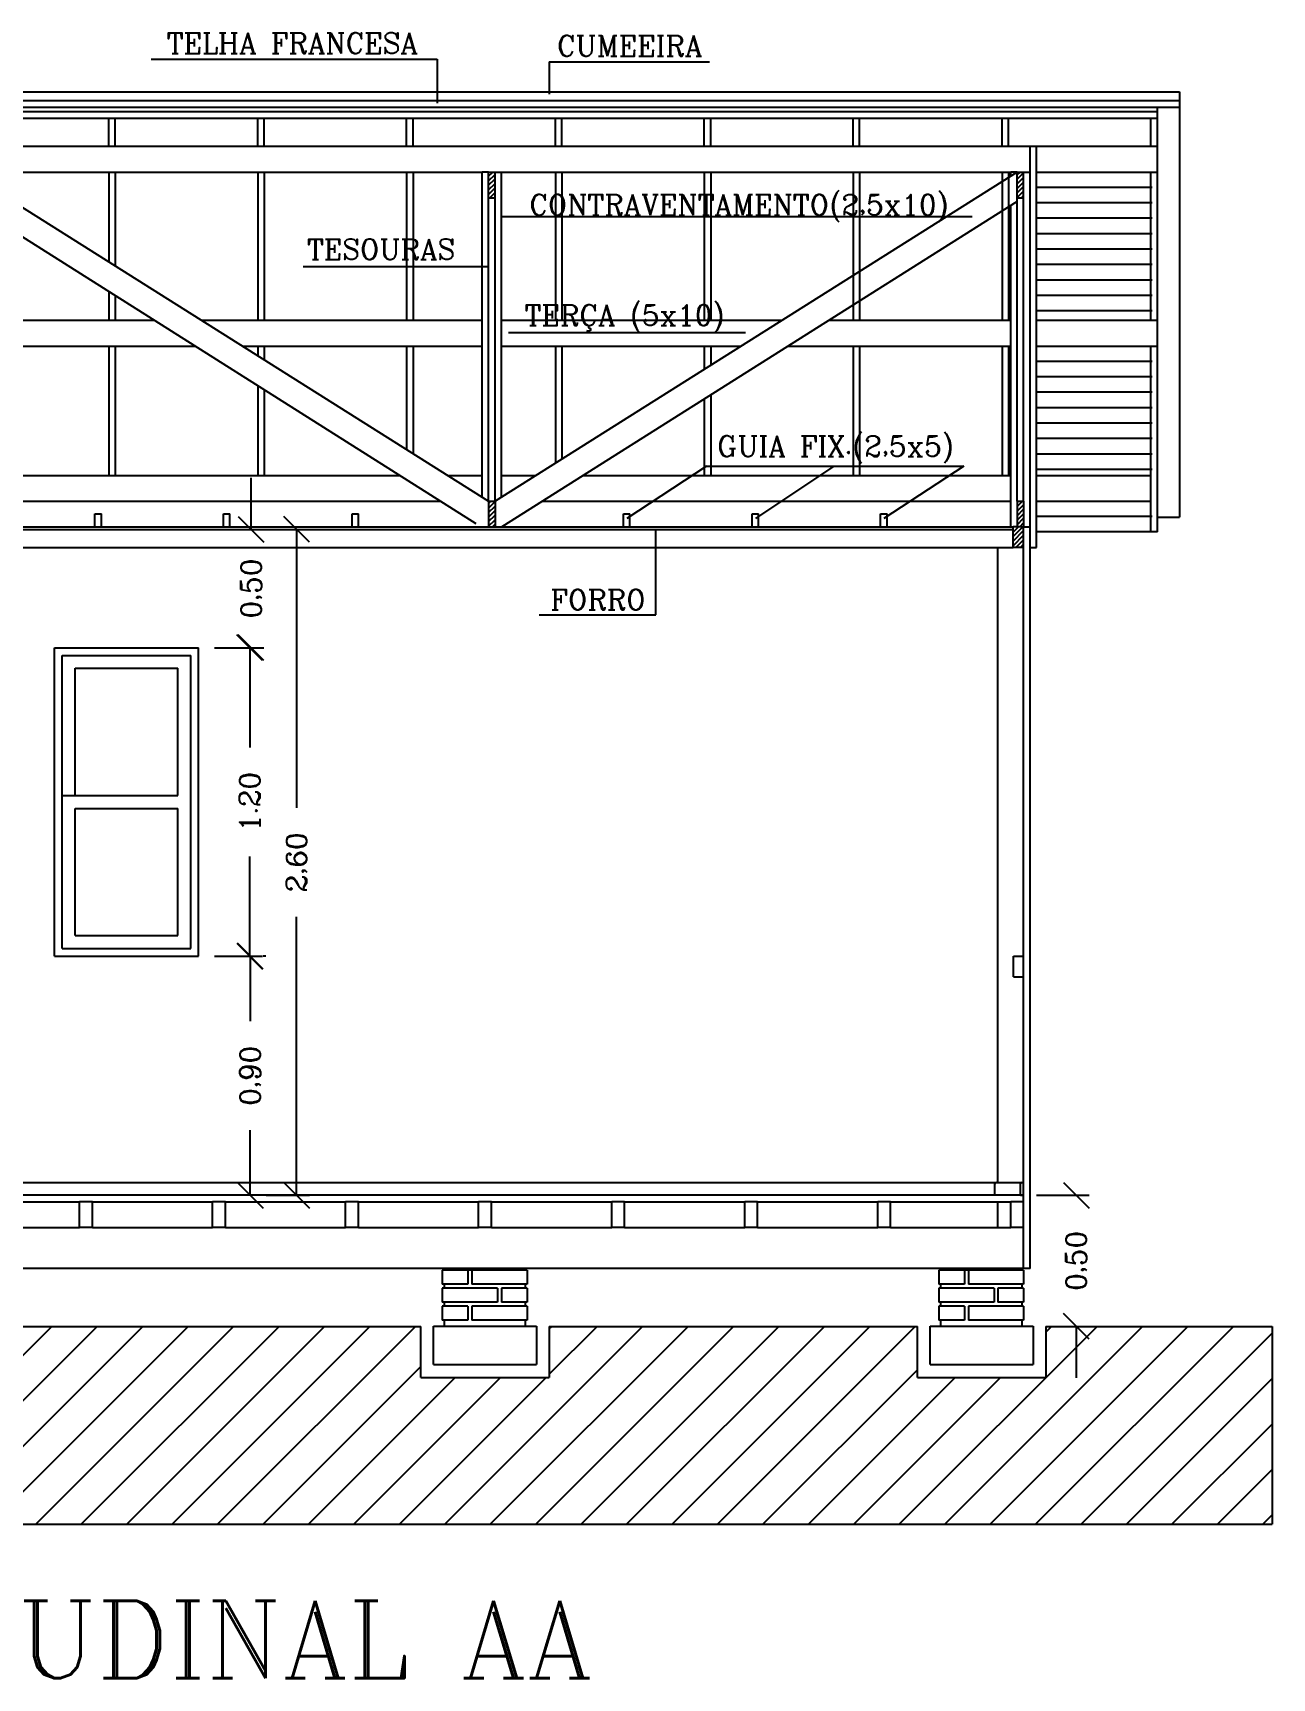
# Model space of a CAD drawing. Extents: x -7 to 295, y -11 to 39.
# Drawn here: x 149.5 to 154.32, y 18.09 to 24.49 of the extents above; entities that cross this region are included whole.
import ezdxf
from ezdxf.enums import TextEntityAlignment as Align

# ---------------------------------------------------------------- set-up
doc = ezdxf.new("R2010")
doc.units = 0
doc.header["$LTSCALE"] = 20
doc.linetypes.add('DASHED2', pattern=[0.375, 0.25, -0.125])
doc.layers.get('0').update_dxf_attribs({"linetype": 'CONTINUOUS'})
doc.layers.get('DEFPOINTS').update_dxf_attribs({"linetype": 'CONTINUOUS'})
for name, color, linetype in [('CONCRETO', 5, 'CONTINUOUS'), ('CORTES', 6, 'CONTINUOUS'), ('COTAS', 244, 'CONTINUOUS'), ('MADEIRAME', 244, 'CONTINUOUS'), ('PAREDE', 250, 'CONTINUOUS'), ('PEDRA', 250, 'CONTINUOUS'), ('TELHADO', 1, 'CONTINUOUS'), ('TEXTO', 244, 'CONTINUOUS'), ('VISTAL', 30, 'CONTINUOUS'), ('VISTAP', 244, 'CONTINUOUS')]:
    doc.layers.add(name, color=color, linetype=linetype)
doc.styles.add('ROMANC', font='romanc.shx', dxfattribs={"height": 0.08})
doc.dimstyles.new('ROMANC', dxfattribs={"dimtxt": 0.1, "dimasz": 0.18, "dimexe": 0.05, "dimexo": 0.0625, "dimgap": 0.09, "dimtad": 0, "dimzin": 0, "dimtxsty": 'ROMANC', "dimblk1": 'NONE', "dimblk2": 'NONE', "dimsah": 1, "dimcen": 0.09, "dimclrd": 244, "dimclre": 244, "dimclrt": 244, "dimazin": 3, "dimtfac": 1, "dimtdec": 4, "dimtofl": 0, "dimtmove": 0, "dimatfit": 3, "dimtolj": 1, "dimtzin": 0})

# ---------------------------------------------------------------- blocks, each defined once
blk = doc.blocks.new('*X1')
at = {"color": 0, "linetype": 'CONTINUOUS'}
for p, q in [((11.9824, -12.236), (12.0203, -12.1981)), ((11.9824, -12.2183), (12.0026, -12.1981)), ((11.9824, -12.2007), (11.9849, -12.1981)), ((11.9824, -12.2537), (12.0231, -12.213)), ((11.9824, -12.2714), (12.0231, -12.2307)), ((11.9933, -12.2781), (12.0231, -12.2484)), ((12.011, -12.2781), (12.0231, -12.2661))]:
    blk.add_line(p, q, dxfattribs=at)
blk = doc.blocks.new('*X19')
at = {"color": 0, "linetype": 'CONTINUOUS'}
for p, q in [((24.3662, -2.6983), (24.3825, -2.682)), ((24.3662, -2.716), (24.3912, -2.691)), ((24.3662, -2.7337), (24.3912, -2.7087)), ((24.3662, -2.7513), (24.3912, -2.7263)), ((24.3662, -2.769), (24.3912, -2.744)), ((24.3708, -2.7821), (24.3912, -2.7617)), ((24.3885, -2.7821), (24.3912, -2.7794)), ((24.3662, -3.9711), (24.3753, -3.962)), ((24.3662, -3.9888), (24.3912, -3.9638)), ((24.3662, -4.0065), (24.3912, -3.9815)), ((24.3662, -4.0241), (24.3912, -3.9991)), ((24.3662, -4.0418), (24.3912, -4.0168)), ((24.3662, -4.0595), (24.3912, -4.0345)), ((24.3814, -4.062), (24.3912, -4.0522))]:
    blk.add_line(p, q, dxfattribs=at)
blk = doc.blocks.new('*X20')
at = {"color": 0, "linetype": 'CONTINUOUS'}
for p, q in [((26.4224, -2.6928), (26.4333, -2.6819)), ((26.4224, -2.7104), (26.4474, -2.6854)), ((26.4224, -2.7281), (26.4474, -2.7031)), ((26.4224, -2.7458), (26.4474, -2.7208)), ((26.4224, -2.7635), (26.4474, -2.7385)), ((26.4224, -2.7812), (26.4474, -2.7562)), ((26.4392, -2.782), (26.4474, -2.7738)), ((26.4224, -3.9656), (26.4259, -3.962)), ((26.4224, -3.9832), (26.4436, -3.962)), ((26.4224, -4.0009), (26.4474, -3.9759)), ((26.4224, -4.0186), (26.4474, -3.9936)), ((26.4224, -4.0363), (26.4474, -4.0113)), ((26.4224, -4.0539), (26.4474, -4.0289)), ((26.432, -4.062), (26.4474, -4.0466))]:
    blk.add_line(p, q, dxfattribs=at)
blk = doc.blocks.new('_OBLIQUE')
at = {"color": 0, "linetype": 'BYBLOCK'}
blk.add_line((-0.5, -0.5), (0.5, 0.5), dxfattribs=at)
blk = doc.blocks.new('*D96')
at = {"color": 244, "linetype": 'BYBLOCK'}
for p, q in [((135.7294, 8.8552), (135.9164, 8.8552)), ((135.8664, 8.8552), (135.8664, 8.4671)), ((135.8664, 7.6552), (135.8664, 8.0433)), ((135.7294, 7.6552), (135.9164, 7.6552))]:
    blk.add_line(p, q, dxfattribs=at)
at = {"layer": 'DEFPOINTS', "color": 0, "linetype": 'BYBLOCK'}
for p in [(135.6669, 8.8552), (135.6669, 7.6552), (135.8664, 7.6552)]:
    blk.add_point(p, dxfattribs=at)
at = {"color": 244, "linetype": 'BYBLOCK', "xscale": 0.1, "yscale": 0.1, "zscale": 0.1}
for p, rotation in [((135.8664, 8.8552), 90), ((135.8664, 7.6552), 270)]:
    blk.add_blockref('_OBLIQUE', p, dxfattribs=dict(at, rotation=rotation))
at = {"color": 244, "linetype": 'BYBLOCK', "insert": (135.8664, 8.2552), "char_height": 0.08, "attachment_point": 5, "rotation": 90, "style": 'ROMANC'}
blk.add_mtext('\\A1;1.20', dxfattribs=at)
blk = doc.blocks.new('*D97')
at = {"color": 244, "linetype": 'BYBLOCK'}
for p, q in [((135.8719, 9.3152), (135.8719, 9.5152)), ((135.7294, 9.3152), (135.9219, 9.3152)), ((135.7294, 8.8552), (135.9219, 8.8552)), ((135.8719, 8.8552), (135.8719, 8.8552))]:
    blk.add_line(p, q, dxfattribs=at)
at = {"layer": 'DEFPOINTS', "color": 0, "linetype": 'BYBLOCK'}
for p in [(135.6669, 9.3152), (135.8719, 9.3152), (135.6669, 8.8552)]:
    blk.add_point(p, dxfattribs=at)
at = {"color": 244, "linetype": 'BYBLOCK', "xscale": 0.1, "yscale": 0.1, "zscale": 0.1}
for p, rotation in [((135.8719, 9.3152), 270), ((135.8719, 8.8552), 90)]:
    blk.add_blockref('_OBLIQUE', p, dxfattribs=dict(at, rotation=rotation))
at = {"color": 244, "linetype": 'BYBLOCK', "insert": (135.8719, 9.0852), "char_height": 0.08, "attachment_point": 5, "rotation": 90, "style": 'ROMANC'}
blk.add_mtext('\\A1;{0,50}', dxfattribs=at)
blk = doc.blocks.new('*D98')
at = {"color": 244, "linetype": 'BYBLOCK'}
for p, q in [((135.8685, 7.6552), (135.8685, 7.4021)), ((135.9289, 7.6552), (135.9185, 7.6552)), ((135.8685, 6.7252), (135.8685, 6.9783)), ((135.9289, 6.7252), (135.9185, 6.7252))]:
    blk.add_line(p, q, dxfattribs=at)
at = {"layer": 'DEFPOINTS', "color": 0, "linetype": 'BYBLOCK'}
for p in [(135.8664, 7.6552), (135.8664, 6.7252), (135.8685, 6.7252)]:
    blk.add_point(p, dxfattribs=at)
at = {"color": 244, "linetype": 'BYBLOCK', "xscale": 0.1, "yscale": 0.1, "zscale": 0.1}
for p, rotation in [((135.8685, 7.6552), 90), ((135.8685, 6.7252), 270)]:
    blk.add_blockref('_OBLIQUE', p, dxfattribs=dict(at, rotation=rotation))
at = {"color": 244, "linetype": 'BYBLOCK', "insert": (135.8685, 7.1902), "char_height": 0.08, "attachment_point": 5, "rotation": 90, "style": 'ROMANC'}
blk.add_mtext('\\A1;{0,90}', dxfattribs=at)
blk = doc.blocks.new('*D99')
at = {"color": 244, "linetype": 'BYBLOCK'}
for p, q in [((135.9344, 9.3152), (136.0989, 9.3152)), ((136.0489, 9.3152), (136.0489, 8.2321)), ((136.0489, 6.7252), (136.0489, 7.8083)), ((135.931, 6.7252), (136.0989, 6.7252))]:
    blk.add_line(p, q, dxfattribs=at)
at = {"layer": 'DEFPOINTS', "color": 0, "linetype": 'BYBLOCK'}
for p in [(135.8719, 9.3152), (136.0489, 9.3152), (135.8685, 6.7252)]:
    blk.add_point(p, dxfattribs=at)
at = {"color": 244, "linetype": 'BYBLOCK', "xscale": 0.1, "yscale": 0.1, "zscale": 0.1}
for p, rotation in [((136.0489, 9.3152), 90), ((136.0489, 6.7252), 270)]:
    blk.add_blockref('_OBLIQUE', p, dxfattribs=dict(at, rotation=rotation))
at = {"color": 244, "linetype": 'BYBLOCK', "insert": (136.0489, 8.0202), "char_height": 0.08, "attachment_point": 5, "rotation": 90, "style": 'ROMANC'}
blk.add_mtext('\\A1;{2,60}', dxfattribs=at)
blk = doc.blocks.new('*D100')
at = {"color": 244, "linetype": 'BYBLOCK'}
for p, q in [((138.9274, 6.7252), (139.1316, 6.7252)), ((139.0816, 6.7252), (139.0816, 6.7252)), ((138.9853, 6.2152), (139.1316, 6.2152)), ((139.0816, 6.2152), (139.0816, 6.0152))]:
    blk.add_line(p, q, dxfattribs=at)
at = {"layer": 'DEFPOINTS', "color": 0, "linetype": 'BYBLOCK'}
for p in [(138.8649, 6.7252), (138.9228, 6.2152), (139.0816, 6.2152)]:
    blk.add_point(p, dxfattribs=at)
at = {"color": 244, "linetype": 'BYBLOCK', "xscale": 0.1, "yscale": 0.1, "zscale": 0.1}
for p, rotation in [((139.0816, 6.7252), 270), ((139.0816, 6.2152), 90)]:
    blk.add_blockref('_OBLIQUE', p, dxfattribs=dict(at, rotation=rotation))
at = {"color": 244, "linetype": 'BYBLOCK', "insert": (139.0816, 6.4702), "char_height": 0.08, "attachment_point": 5, "rotation": 90, "style": 'ROMANC'}
blk.add_mtext('\\A1;{0,50}', dxfattribs=at)
blk = doc.blocks.new('*X275')
at = {"color": 0, "linetype": 'CONTINUOUS'}
for p, q in [((148.8, 18.6923), (149.5691, 19.4614)), ((148.9768, 18.6923), (149.7459, 19.4614)), ((149.1535, 18.6923), (149.9226, 19.4614)), ((149.3303, 18.6923), (150.0994, 19.4614)), ((149.5071, 18.6923), (150.2762, 19.4614)), ((149.6839, 18.6923), (150.453, 19.4614)), ((149.8606, 18.6923), (150.6298, 19.4614)), ((150.0374, 18.6923), (150.8065, 19.4614)), ((150.2142, 18.6923), (150.9833, 19.4614)), ((151.0981, 18.6923), (151.8672, 19.4614)), ((151.2748, 18.6923), (152.044, 19.4614)), ((151.4516, 18.6923), (152.2207, 19.4614)), ((151.5044, 19.4522), (151.5136, 19.4614)), ((151.5044, 19.2755), (151.6904, 19.4614)), ((151.6284, 18.6923), (152.3975, 19.4614)), ((151.8052, 18.6923), (152.5743, 19.4614)), ((151.982, 18.6923), (152.7511, 19.4614)), ((152.1587, 18.6923), (152.9279, 19.4614)), ((152.8658, 18.6923), (153.635, 19.4614)), ((153.0426, 18.6923), (153.8117, 19.4614)), ((153.2194, 18.6923), (153.9885, 19.4614)), ((153.3962, 18.6923), (154.1653, 19.4614)), ((153.4362, 19.4394), (153.4582, 19.4614)), ((153.5729, 18.6923), (154.3159, 19.4353)), ((150.391, 18.6923), (151.0044, 19.3058)), ((150.5677, 18.6923), (151.1381, 19.2627)), ((150.7445, 18.6923), (151.3149, 19.2627)), ((150.9213, 18.6923), (151.4917, 19.2627)), ((152.3355, 18.6923), (152.9362, 19.293)), ((152.5123, 18.6923), (153.0827, 19.2627)), ((152.6891, 18.6923), (153.2595, 19.2627)), ((153.7497, 18.6923), (154.3159, 19.2585)), ((153.9265, 18.6923), (154.3159, 19.0817)), ((154.1033, 18.6923), (154.3159, 18.905)), ((154.2801, 18.6923), (154.3159, 18.7282))]:
    blk.add_line(p, q, dxfattribs=at)

msp = doc.modelspace()

# ---------------------------------------------------------------- linework, layer by layer
at = {"layer": 'CONCRETO', "color": 244}
for p, q in [((151.0044, 19.2627), (151.0044, 19.4614)), ((151.5044, 19.4614), (151.5044, 19.2627)), ((152.9362, 19.2627), (152.9362, 19.4614)), ((153.4362, 19.4614), (153.4362, 19.2627)), ((151.0044, 19.2627), (151.5044, 19.2627)), ((152.9362, 19.2627), (153.4362, 19.2627))]:
    msp.add_line(p, q, dxfattribs=at)
at = {"layer": 'CONCRETO'}
for p, q in [((151.0544, 19.4627), (151.4544, 19.4627)), ((151.0544, 19.3127), (151.0544, 19.4627)), ((151.4544, 19.4627), (151.4544, 19.3127)), ((152.9862, 19.4627), (153.3862, 19.4627)), ((152.9862, 19.3127), (152.9862, 19.4627)), ((153.3862, 19.4627), (153.3862, 19.3127)), ((151.0544, 19.3127), (151.4544, 19.3127)), ((152.9862, 19.3127), (153.3862, 19.3127))]:
    msp.add_line(p, q, dxfattribs=at)
at = {"layer": 'MADEIRAME', "color": 30, "linetype": 'CONTINUOUS'}
for p, q in [((149.9558, 24.3903), (151.0688, 24.3903)), ((151.0688, 24.3903), (151.0688, 24.2194)), ((151.5037, 24.38), (152.1278, 24.38)), ((151.5037, 24.38), (151.5037, 24.2539)), ((144.5795, 24.1864), (153.8695, 24.1864)), ((149.237, 24.1614), (149.791, 24.1614)), ((149.816, 24.1614), (150.3701, 24.1614)), ((150.3951, 24.1614), (150.9492, 24.1614)), ((150.9742, 24.1614), (151.5282, 24.1614)), ((151.5532, 24.1614), (152.1073, 24.1614)), ((152.1323, 24.1614), (152.6863, 24.1614)), ((152.7113, 24.1614), (153.2654, 24.1614)), ((153.2904, 24.1614), (153.8445, 24.1614)), ((151.3182, 23.7788), (153.1487, 23.7788)), ((150.5468, 23.5844), (151.2652, 23.5844)), ((151.3461, 23.3278), (152.2672, 23.3278)), ((152.1164, 22.8079), (153.1164, 22.8079)), ((151.9193, 22.2297), (151.9193, 22.563)), ((151.4654, 22.2297), (151.9193, 22.2297))]:
    msp.add_line(p, q, dxfattribs=at)
at = {"layer": 'MADEIRAME', "color": 244, "linetype": 'CONTINUOUS'}
for p, q in [((149.791, 24.0514), (149.791, 24.1614)), ((149.816, 24.0514), (149.816, 24.1614)), ((150.3701, 24.0514), (150.3701, 24.1614)), ((150.3951, 24.0514), (150.3951, 24.1614)), ((150.9492, 24.0514), (150.9492, 24.1614)), ((150.9742, 24.0514), (150.9742, 24.1614)), ((151.5282, 24.0514), (151.5282, 24.1614)), ((151.5532, 24.0514), (151.5532, 24.1614)), ((152.1073, 24.0514), (152.1073, 24.1614)), ((152.1323, 24.0514), (152.1323, 24.1614)), ((152.6863, 24.0514), (152.6863, 24.1614)), ((152.7113, 24.0514), (152.7113, 24.1614)), ((153.2654, 24.0514), (153.2654, 24.1614)), ((153.2904, 24.0514), (153.2904, 24.1614)), ((153.8695, 23.9514), (153.8695, 24.1614))]:
    msp.add_line(p, q, dxfattribs=at)
at = {"layer": 'MADEIRAME'}
for p, q in [((145.0745, 24.0514), (153.8695, 24.0514)), ((149.1571, 24.0514), (153.8695, 24.0514)), ((149.2619, 23.9514), (151.2432, 23.9514)), ((151.3182, 23.9514), (153.2994, 23.9514)), ((153.3995, 23.9514), (153.8695, 23.9514)), ((153.8489, 23.8914), (153.4039, 23.8914)), ((153.8489, 23.8314), (153.4039, 23.8314)), ((153.8489, 23.7714), (153.4039, 23.7714)), ((153.8489, 23.7114), (153.4039, 23.7114)), ((153.8489, 23.6514), (153.4039, 23.6514)), ((153.8489, 23.5914), (153.4039, 23.5914)), ((153.8489, 23.5314), (153.4039, 23.5314)), ((153.8489, 23.4714), (153.4039, 23.4714)), ((149.2619, 23.3746), (149.9682, 23.3746)), ((150.1523, 23.3746), (151.2432, 23.3746)), ((151.3182, 23.3746), (152.4089, 23.3746)), ((152.5922, 23.3746), (153.2994, 23.3746)), ((153.3995, 23.3746), (153.8695, 23.3746)), ((153.8489, 23.4114), (153.4039, 23.4114)), ((149.2619, 23.2746), (150.1264, 23.2746)), ((150.311, 23.2746), (151.2432, 23.2746)), ((151.3182, 23.2746), (152.2502, 23.2746)), ((152.4337, 23.2746), (153.2994, 23.2746)), ((153.3995, 23.2746), (153.8695, 23.2746)), ((153.8489, 23.2146), (153.4039, 23.2146)), ((153.8489, 23.1546), (153.4039, 23.1546)), ((153.8489, 23.0946), (153.4039, 23.0946)), ((153.8489, 23.0346), (153.4039, 23.0346)), ((153.8489, 22.9746), (153.4039, 22.9746)), ((153.8489, 22.9146), (153.4039, 22.9146)), ((153.8489, 22.8546), (153.4039, 22.8546)), ((153.8489, 22.7946), (153.4039, 22.7946)), ((149.2619, 22.7714), (150.9227, 22.7714)), ((151.1092, 22.7714), (151.2432, 22.7714)), ((151.3182, 22.7714), (151.4519, 22.7714)), ((151.6365, 22.7714), (153.2994, 22.7714)), ((153.3995, 22.7714), (153.8445, 22.7714)), ((149.2619, 22.6714), (151.0809, 22.6714)), ((151.2679, 22.6714), (151.2932, 22.6714)), ((151.478, 22.6714), (153.2994, 22.6714)), ((153.3995, 22.6714), (153.8445, 22.6714)), ((149.7369, 22.6217), (149.7619, 22.6217)), ((150.2369, 22.6217), (150.2619, 22.6217)), ((150.7369, 22.6217), (150.7619, 22.6217)), ((151.7932, 22.6221), (151.8182, 22.6221)), ((152.2932, 22.6221), (152.3182, 22.6221)), ((152.7932, 22.6221), (152.8182, 22.6221)), ((153.8489, 22.6114), (153.4039, 22.6114)), ((147.8155, 22.5614), (153.3088, 22.5614)), ((149.2369, 22.5714), (151.2682, 22.5714)), ((151.2932, 22.5714), (153.3088, 22.5714)), ((153.8695, 22.5514), (153.4039, 22.5514))]:
    msp.add_line(p, q, dxfattribs=at)
at = {"layer": 'MADEIRAME', "color": 1}
msp.add_line((153.8695, 22.6095), (153.9563, 22.6095), dxfattribs=at)
at = {"layer": 'MADEIRAME', "color": 250}
for p, q in [((153.3495, 22.5714), (153.3746, 22.5714)), ((153.3745, 22.4916), (153.3995, 22.4916))]:
    msp.add_line(p, q, dxfattribs=at)
at = {"layer": 'PAREDE', "color": 30, "linetype": 'CONTINUOUS'}
for p, q in [((153.8695, 24.1614), (153.8695, 24.204)), ((149.791, 23.9514), (149.791, 23.6023)), ((149.816, 23.9514), (149.816, 23.5865)), ((150.3701, 23.9514), (150.3701, 23.3746)), ((150.3951, 23.9514), (150.3951, 23.3746)), ((150.9492, 23.9514), (150.9492, 23.3746)), ((150.9742, 23.9514), (150.9742, 23.3746)), ((151.5282, 23.9514), (151.5282, 23.3746)), ((151.5532, 23.9514), (151.5532, 23.3746)), ((152.1073, 23.9514), (152.1073, 23.3746)), ((152.1323, 23.9514), (152.1323, 23.3746)), ((152.6863, 23.9514), (152.6863, 23.3746)), ((152.7113, 23.9514), (152.7113, 23.3746)), ((153.2654, 23.9514), (153.2654, 23.3746)), ((153.2904, 23.9514), (153.2904, 23.3746)), ((149.791, 23.4865), (149.791, 23.3746)), ((149.816, 23.4707), (149.816, 23.3746)), ((149.791, 23.2746), (149.791, 22.7714)), ((149.816, 23.2746), (149.816, 22.7714)), ((150.3701, 23.2746), (150.3701, 23.2373)), ((150.3951, 23.2746), (150.3951, 23.2215)), ((150.9492, 23.2746), (150.9492, 22.8723)), ((150.9742, 23.2746), (150.9742, 22.8566)), ((151.5282, 23.2746), (151.5282, 22.8195)), ((151.5532, 23.2746), (151.5532, 22.8353)), ((152.1073, 23.2746), (152.1073, 23.1845)), ((152.1323, 23.2746), (152.1323, 23.2002)), ((152.6863, 23.2746), (152.6863, 22.7714)), ((152.7113, 23.2746), (152.7113, 22.7714)), ((153.2654, 23.2746), (153.2654, 22.7714)), ((153.2904, 23.2746), (153.2904, 22.7714)), ((150.3701, 23.1206), (150.3701, 22.7714)), ((150.3951, 23.1048), (150.3951, 22.7714)), ((152.1073, 23.0685), (152.1073, 22.7714)), ((152.1323, 23.0843), (152.1323, 22.7714))]:
    msp.add_line(p, q, dxfattribs=at)
at = {"layer": 'PAREDE', "color": 244, "linetype": 'CONTINUOUS'}
for p, q in [((149.791, 24.1614), (149.816, 24.1614)), ((150.3701, 24.1614), (150.3951, 24.1614)), ((150.9492, 24.1614), (150.9741, 24.1614)), ((151.5282, 24.1614), (151.5532, 24.1614)), ((152.1073, 24.1614), (152.1322, 24.1614)), ((152.6863, 24.1614), (152.7113, 24.1614)), ((153.2654, 24.1614), (153.2904, 24.1614)), ((153.8445, 24.1614), (153.8695, 24.1614))]:
    msp.add_line(p, q, dxfattribs=at)
at = {"layer": 'PAREDE', "linetype": 'DASHED2'}
for p, q in [((151.2682, 23.8513), (151.2682, 23.9514)), ((151.2932, 23.8513), (151.2932, 23.9514)), ((153.3244, 23.8514), (153.3244, 23.9515)), ((153.3494, 23.8514), (153.3494, 23.9515)), ((151.2682, 22.6714), (151.2682, 22.5714)), ((151.2932, 22.6714), (151.2932, 22.5714)), ((153.3244, 22.6714), (153.3244, 22.5714)), ((153.3494, 22.6714), (153.3494, 22.5714)), ((153.3495, 22.5714), (153.3088, 22.5714)), ((153.3495, 22.4914), (153.3088, 22.4914))]:
    msp.add_line(p, q, dxfattribs=at)
at = {"layer": 'PAREDE', "color": 250}
for p, q in [((151.2682, 23.9514), (151.2932, 23.9514)), ((153.3244, 23.9515), (153.3494, 23.9515)), ((151.2682, 23.8513), (151.2932, 23.8513)), ((153.3244, 23.8514), (153.3494, 23.8514)), ((151.2682, 22.6714), (151.2932, 22.6714)), ((153.3244, 22.6714), (153.3494, 22.6714)), ((151.2682, 22.5714), (151.2932, 22.5714))]:
    msp.add_line(p, q, dxfattribs=at)
at = {"layer": 'PEDRA'}
for p, q in [((153.3745, 19.6864), (153.3745, 24.0514)), ((153.3995, 22.4916), (153.3995, 24.0514)), ((153.3088, 22.4914), (153.3088, 22.5714)), ((153.3495, 19.6864), (153.3495, 22.5714)), ((153.3745, 19.6864), (153.3745, 22.5614)), ((149.727, 19.9464), (149.677, 19.9464)), ((149.677, 19.8464), (149.677, 19.9464)), ((149.727, 19.8464), (149.727, 19.9464)), ((150.1945, 19.8464), (150.1945, 19.9464)), ((150.2445, 19.9464), (150.1945, 19.9464)), ((150.2445, 19.8464), (150.2445, 19.9464)), ((150.712, 19.8464), (150.712, 19.9464)), ((150.762, 19.9464), (150.712, 19.9464)), ((150.762, 19.8464), (150.762, 19.9464)), ((151.2295, 19.8464), (151.2295, 19.9464)), ((151.2795, 19.9464), (151.2295, 19.9464)), ((151.2795, 19.8464), (151.2795, 19.9464)), ((151.747, 19.8464), (151.747, 19.9464)), ((151.797, 19.9464), (151.747, 19.9464)), ((151.797, 19.8464), (151.797, 19.9464)), ((152.2645, 19.8464), (152.2645, 19.9464)), ((152.3145, 19.9464), (152.2645, 19.9464)), ((152.3145, 19.8464), (152.3145, 19.9464)), ((152.782, 19.8464), (152.782, 19.9464)), ((152.832, 19.9464), (152.782, 19.9464)), ((152.832, 19.8464), (152.832, 19.9464)), ((153.3495, 19.9464), (153.2995, 19.9464)), ((153.2995, 19.8464), (153.2995, 19.9464)), ((149.727, 19.8464), (149.677, 19.8464)), ((150.2445, 19.8464), (150.1945, 19.8464)), ((150.762, 19.8464), (150.712, 19.8464)), ((151.2795, 19.8464), (151.2295, 19.8464)), ((151.797, 19.8464), (151.747, 19.8464)), ((152.3145, 19.8464), (152.2645, 19.8464)), ((152.832, 19.8464), (152.782, 19.8464)), ((153.3495, 19.8464), (153.2995, 19.8464))]:
    msp.add_line(p, q, dxfattribs=at)
at = {"layer": 'TELHADO', "linetype": 'CONTINUOUS'}
msp.add_line((153.9563, 24.2639), (153.9563, 22.6095), dxfattribs=at)
at = {"layer": 'TELHADO', "color": 1, "linetype": 'CONTINUOUS'}
for p, q in [((144.4971, 24.229), (153.9563, 24.229)), ((144.4971, 24.204), (153.9563, 24.204))]:
    msp.add_line(p, q, dxfattribs=at)
at = {"layer": 'VISTAL', "color": 30, "linetype": 'CONTINUOUS'}
msp.add_line((144.4971, 24.2639), (153.9563, 24.2639), dxfattribs=at)
at = {"layer": 'VISTAL', "color": 244}
for p, q in [((153.8445, 23.3746), (153.8445, 23.9514)), ((153.8695, 22.5514), (153.8695, 23.9514)), ((153.8445, 22.5514), (153.8445, 23.2746))]:
    msp.add_line(p, q, dxfattribs=at)
at = {"layer": 'VISTAL', "color": 30}
for p, q in [((153.2495, 20.0214), (153.2495, 22.4914)), ((149.5795, 20.9014), (149.5795, 22.1014)), ((150.1395, 20.9014), (150.1395, 22.1014)), ((149.6095, 20.9314), (149.6095, 22.0714)), ((149.6595, 21.5264), (149.6595, 22.0214)), ((150.0595, 21.5264), (150.0595, 22.0214)), ((150.1095, 20.9314), (150.1095, 22.0714)), ((149.6095, 21.5264), (150.0595, 21.5264)), ((149.6595, 21.4764), (150.0595, 21.4764)), ((149.6595, 20.9814), (149.6595, 21.4764)), ((150.0595, 20.9814), (150.0595, 21.4764))]:
    msp.add_line(p, q, dxfattribs=at)
at = {"layer": 'VISTAL', "linetype": 'CONTINUOUS'}
for p, q in [((149.5795, 22.1014), (150.1395, 22.1014)), ((149.6095, 22.0714), (150.1095, 22.0714)), ((149.6595, 22.0214), (150.0595, 22.0214)), ((149.6095, 20.9314), (150.1095, 20.9314)), ((149.6595, 20.9814), (150.0595, 20.9814)), ((149.5795, 20.9014), (150.1395, 20.9014))]:
    msp.add_line(p, q, dxfattribs=at)
at = {"layer": 'VISTAL', "color": 244, "linetype": 'CONTINUOUS'}
for p, q in [((153.3095, 20.8214), (153.3095, 20.9014)), ((153.3095, 20.9014), (153.3495, 20.9014)), ((153.3095, 20.8214), (153.3495, 20.8214))]:
    msp.add_line(p, q, dxfattribs=at)
at = {"layer": 'VISTAL'}
msp.add_line((149.1595, 20.0214), (153.3495, 20.0214), dxfattribs=at)
at = {"layer": 'VISTAP', "color": 244}
for p, q in [((153.8445, 24.0514), (153.8445, 24.1614)), ((151.2432, 22.6854), (151.2432, 23.9514)), ((151.3182, 22.6856), (151.3182, 23.9514)), ((153.2994, 23.9374), (153.2994, 23.9515)), ((151.2682, 22.6714), (151.2682, 23.8513)), ((151.2932, 22.6714), (151.2932, 23.8513)), ((153.2994, 22.5714), (153.2994, 23.8225)), ((153.3244, 22.6714), (153.3244, 23.8514)), ((153.3494, 22.6714), (153.3494, 23.8514)), ((149.7369, 22.5714), (149.7369, 22.6217)), ((149.7619, 22.5714), (149.7619, 22.6217)), ((150.2369, 22.5714), (150.2369, 22.6217)), ((150.2619, 22.5714), (150.2619, 22.6217)), ((150.7369, 22.5714), (150.7369, 22.6217)), ((150.7619, 22.5714), (150.7619, 22.6217)), ((151.7932, 22.5715), (151.7932, 22.6221)), ((151.8182, 22.5715), (151.8182, 22.6221)), ((152.2932, 22.5715), (152.2932, 22.6221)), ((152.3182, 22.5715), (152.3182, 22.6221)), ((152.7932, 22.5715), (152.7932, 22.6221)), ((152.8182, 22.5715), (152.8182, 22.6221)), ((153.2495, 19.8464), (153.2495, 19.9464)), ((149.2495, 19.4614), (151.0044, 19.4614)), ((151.5044, 19.4614), (152.9362, 19.4614)), ((153.4362, 19.4614), (154.3159, 19.4614)), ((154.3159, 19.4614), (154.3159, 18.6923)), ((144.1331, 18.6923), (154.3159, 18.6923))]:
    msp.add_line(p, q, dxfattribs=at)
at = {"layer": 'VISTAP', "linetype": 'CONTINUOUS'}
for p, q in [((149.2369, 23.9515), (151.2679, 22.6714)), ((153.3244, 23.9515), (151.2932, 22.6714)), ((149.2369, 23.8366), (151.2186, 22.5844)), ((153.3244, 23.8366), (151.3195, 22.5714)), ((149.2095, 19.9464), (149.677, 19.9464)), ((149.727, 19.9464), (150.1945, 19.9464)), ((150.2445, 19.9464), (150.712, 19.9464)), ((150.762, 19.9464), (151.2295, 19.9464)), ((151.2795, 19.9464), (151.747, 19.9464)), ((151.797, 19.9464), (152.2645, 19.9464)), ((152.3145, 19.9464), (152.782, 19.9464)), ((152.832, 19.9464), (153.2995, 19.9464)), ((149.2095, 19.8464), (149.677, 19.8464)), ((149.727, 19.8464), (150.1945, 19.8464)), ((150.2445, 19.8464), (150.712, 19.8464)), ((150.762, 19.8464), (151.2295, 19.8464)), ((151.2795, 19.8464), (151.747, 19.8464)), ((151.797, 19.8464), (152.2645, 19.8464)), ((152.3145, 19.8464), (152.782, 19.8464)), ((152.832, 19.8464), (153.2995, 19.8464))]:
    msp.add_line(p, q, dxfattribs=at)
at = {"layer": 'VISTAP', "linetype": 'DASHED2'}
for p, q in [((151.2682, 23.9514), (151.2432, 23.9514)), ((151.2932, 23.9514), (151.3182, 23.9514)), ((153.3244, 23.9515), (153.2994, 23.9515)), ((153.3494, 23.9515), (153.3744, 23.9514))]:
    msp.add_line(p, q, dxfattribs=at)
at = {"layer": 'VISTAP', "color": 30, "linetype": 'CONTINUOUS'}
for p, q in [((152.1164, 22.8079), (151.806, 22.6037)), ((152.6117, 22.8079), (152.306, 22.6037)), ((153.1164, 22.8079), (152.806, 22.6037)), ((149.1595, 22.4914), (153.3088, 22.4914))]:
    msp.add_line(p, q, dxfattribs=at)
at = {"layer": 'VISTAP', "color": 244, "linetype": 'CONTINUOUS'}
for p, q in [((153.3495, 19.9714), (145.1115, 19.9714)), ((153.3745, 19.6864), (145.1795, 19.6864))]:
    msp.add_line(p, q, dxfattribs=at)
at = {"layer": 'VISTAP', "color": 30}
msp.add_line((153.2375, 19.9714), (153.2375, 20.0154), dxfattribs=at)
at = {"layer": 'VISTAP'}
for p, q in [((153.3375, 19.9714), (153.3375, 20.0154)), ((153.3375, 19.9714), (153.3495, 19.9714)), ((153.3435, 20.0214), (153.3495, 20.0214)), ((151.4178, 19.6803), (151.0878, 19.6803)), ((151.0878, 19.6803), (151.0878, 19.6253)), ((151.1878, 19.6803), (151.1878, 19.6253)), ((151.2028, 19.6803), (151.2028, 19.6253)), ((151.4178, 19.6803), (151.4178, 19.6253)), ((153.3495, 19.6803), (153.0195, 19.6803)), ((153.0195, 19.6803), (153.0195, 19.6253)), ((153.1195, 19.6803), (153.1195, 19.6253)), ((153.1345, 19.6803), (153.1345, 19.6253)), ((153.3495, 19.6803), (153.3495, 19.6253)), ((151.1878, 19.6253), (151.0878, 19.6253)), ((151.3028, 19.6103), (151.0878, 19.6103)), ((151.0878, 19.6103), (151.0878, 19.5553)), ((151.0948, 19.6253), (151.0948, 19.6103)), ((151.4178, 19.6253), (151.2028, 19.6253)), ((151.3028, 19.6103), (151.3028, 19.5553)), ((151.4178, 19.6103), (151.3178, 19.6103)), ((151.3178, 19.6103), (151.3178, 19.5553)), ((151.4108, 19.6253), (151.4108, 19.6103)), ((151.4178, 19.6103), (151.4178, 19.5553)), ((153.1195, 19.6253), (153.0195, 19.6253)), ((153.0195, 19.6103), (153.0195, 19.5553)), ((153.2345, 19.6103), (153.0195, 19.6103)), ((153.0265, 19.6253), (153.0265, 19.6103)), ((153.3495, 19.6253), (153.1345, 19.6253)), ((153.2345, 19.6103), (153.2345, 19.5553)), ((153.3495, 19.6103), (153.2495, 19.6103)), ((153.2495, 19.6103), (153.2495, 19.5553)), ((153.3425, 19.6253), (153.3425, 19.6103)), ((153.3495, 19.6103), (153.3495, 19.5553)), ((151.3028, 19.5553), (151.0878, 19.5553)), ((151.1878, 19.5403), (151.0878, 19.5403)), ((151.0878, 19.5403), (151.0878, 19.4853)), ((151.0948, 19.5553), (151.0948, 19.5403)), ((151.1878, 19.5403), (151.1878, 19.4853)), ((151.2028, 19.5403), (151.2028, 19.4853)), ((151.4178, 19.5403), (151.2028, 19.5403)), ((151.4178, 19.5553), (151.3178, 19.5553)), ((151.4108, 19.5553), (151.4108, 19.5403)), ((151.4178, 19.5403), (151.4178, 19.4853)), ((153.2345, 19.5553), (153.0195, 19.5553)), ((153.1195, 19.5403), (153.0195, 19.5403)), ((153.0195, 19.5403), (153.0195, 19.4853)), ((153.0265, 19.5553), (153.0265, 19.5403)), ((153.1195, 19.5403), (153.1195, 19.4853)), ((153.3495, 19.5403), (153.1345, 19.5403)), ((153.1345, 19.5403), (153.1345, 19.4853)), ((153.3495, 19.5553), (153.2495, 19.5553)), ((153.3425, 19.5553), (153.3425, 19.5403)), ((153.3495, 19.5403), (153.3495, 19.4853)), ((151.1878, 19.4853), (151.0878, 19.4853)), ((151.0948, 19.4853), (151.0948, 19.4627)), ((151.4178, 19.4853), (151.2028, 19.4853)), ((151.4108, 19.4853), (151.4108, 19.4627)), ((153.1195, 19.4853), (153.0195, 19.4853)), ((153.0265, 19.4853), (153.0265, 19.4627)), ((153.3495, 19.4853), (153.1345, 19.4853)), ((153.3425, 19.4853), (153.3425, 19.4627))]:
    msp.add_line(p, q, dxfattribs=at)
at = {"layer": 'VISTAP', "color": 30}
msp.add_arc((153.2435, 20.0154), 0.006, 90, 180, dxfattribs=at)
at = {"layer": 'VISTAP'}
msp.add_arc((153.3435, 20.0154), 0.006, 90, 180, dxfattribs=at)

# ---------------------------------------------------------------- block references
at = {"layer": 'CORTES', "color": 30, "linetype": 'CONTINUOUS'}
msp.add_blockref('*X275', (0, 0), dxfattribs=at)
at = {"layer": 'MADEIRAME', "color": 30, "linetype": 'CONTINUOUS'}
msp.add_blockref('*X275', (0, 0), dxfattribs=at)
at = {"layer": 'VISTAL', "linetype": 'CONTINUOUS'}
for name, p in [('*X19', (126.902, 26.6334)), ('*X20', (126.902, 26.6334)), ('*X1', (141.3264, 34.7695))]:
    msp.add_blockref(name, p, dxfattribs=at)

# ---------------------------------------------------------------- texts
at = {"layer": 'TEXTO', "linetype": 'CONTINUOUS', "style": 'ROMANC'}
for s, height, p in [('TELHA FRANCESA', 0.08, (150.5048, 24.4525)), ('CUMEEIRA', 0.08, (151.817, 24.4423)), ('CONTRAVENTAMENTO(2,5x10)', 0.08, (152.2427, 23.8185)), ('TESOURAS', 0.08, (150.85, 23.6509)), ('TERÇA (5x10)', 0.08, (151.7977, 23.389)), ('GUIA FIX.(2,5x5)', 0.08, (152.618, 22.8796)), ('FORRO', 0.08, (151.6936, 22.288)), ('CORTE LONGITUDINAL AA', 0.3, (149.0314, 18.2435))]:
    msp.add_text(s, height=height, dxfattribs=at).set_placement(p, align=Align.MIDDLE)

# ---------------------------------------------------------------- dimensions: what is measured, and where the dimension line sits
at = {"layer": 'COTAS', "color": 244, "linetype": 'CONTINUOUS'}
for base, p1, p2, text, picture, middle in [((150.3446, 22.5614), (150.1395, 22.1014), (150.1395, 22.5614), '{0,50}', '*D97', (150.3446, 22.3314)), ((150.5215, 22.5614), (150.3411, 19.9714), (150.3446, 22.5614), '{2,60}', '*D99', (150.5215, 21.2664)), ((150.3411, 19.9714), (150.3391, 20.9014), (150.3391, 19.9714), '{0,90}', '*D98', (150.3411, 20.4364)), ((153.5543, 19.4614), (153.3375, 19.9714), (153.3954, 19.4614), '{0,50}', '*D100', (153.5543, 19.7164))]:
    dim = msp.add_linear_dim(base=base, p1=p1, p2=p2, angle=90, text=text, dimstyle='ROMANC', override={"dimasz": 0.1, "dimblk1": 'OBLIQUE', "dimblk2": 'OBLIQUE'}, dxfattribs=at)
    dim.commit()
    dim.dimension.update_dxf_attribs({"geometry": picture, "text_midpoint": middle, "insert": (14.4726, 13.2462)})
dim = msp.add_linear_dim(base=(150.3391, 20.9014), p1=(150.1395, 22.1014), p2=(150.1395, 20.9014), angle=90, dimstyle='ROMANC', override={"dimasz": 0.1, "dimblk1": 'OBLIQUE', "dimblk2": 'OBLIQUE'}, dxfattribs=at)
dim.commit()
dim.dimension.update_dxf_attribs({"geometry": '*D96', "text_midpoint": (150.3391, 21.5014), "insert": (14.4726, 13.2462)})

doc.saveas('drawing.dxf')
